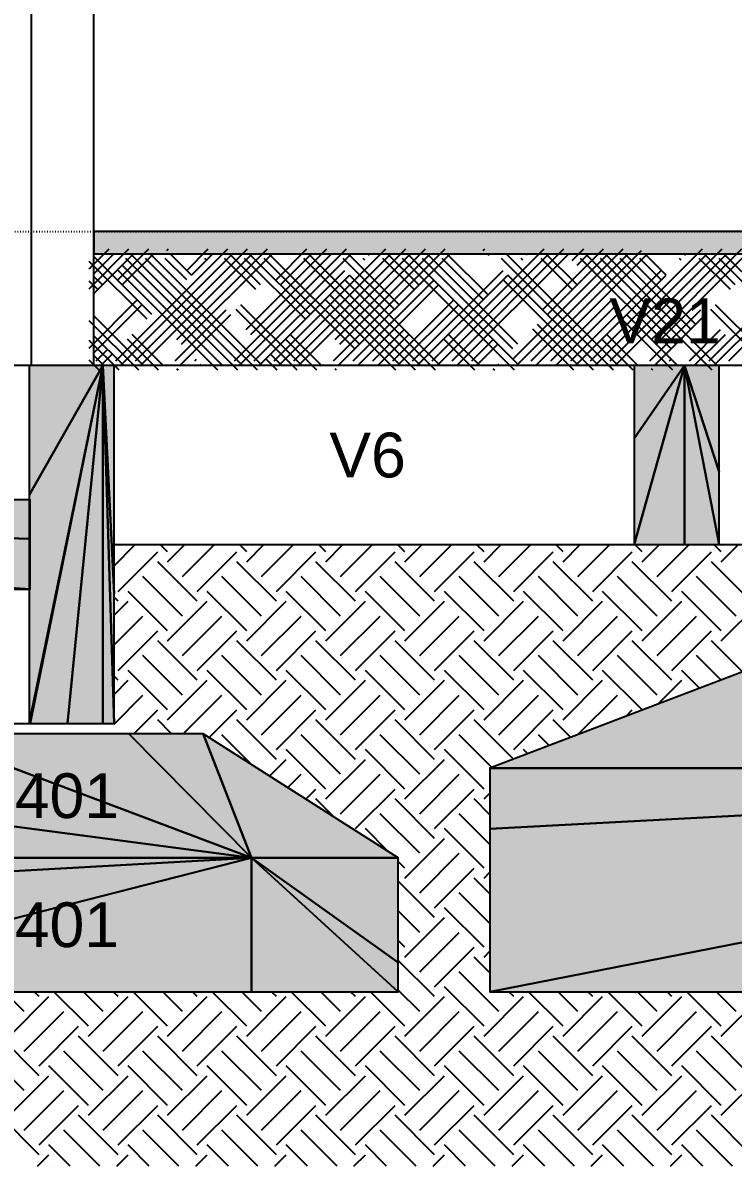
# Model space of a CAD drawing. Extents: x 37185 to 43130, y -8131 to -3926.
# Drawn here: x 38585.7 to 38691.6, y -7779.8 to -7609.4 of the extents above; entities that cross this region are included whole.
import ezdxf

# ---------------------------------------------------------------- set-up
doc = ezdxf.new("R2010")
doc.units = 0
doc.header["$MEASUREMENT"] = 0
doc.linetypes.add('ESTILO_TQS_0002', pattern=[0.4, 0.1, -0.3])
for name, color, linetype in [('36', 253, 'CONTINUOUS'), ('47', 15, 'CONTINUOUS'), ('48', 4, 'CONTINUOUS'), ('52', 3, 'CONTINUOUS'), ('67', 7, 'CONTINUOUS'), ('74', 2, 'CONTINUOUS'), ('96', 252, 'CONTINUOUS')]:
    doc.layers.add(name, color=color, linetype=linetype)
doc.styles.add('TQS_ARIAL', font='arial.ttf')

msp = doc.modelspace()

# ---------------------------------------------------------------- linework, layer by layer
at = {"layer": '36', "linetype": 'Continuous'}
for p, q in [((38595.61, -7649.05), (38601.53, -7643.13)), ((38595.61, -7646.1), (38598.59, -7643.13)), ((38596.32, -7649.76), (38602.24, -7643.84)), ((38596.32, -7646.81), (38599.29, -7643.84)), ((38596.32, -7643.87), (38596.35, -7643.84)), ((38596.35, -7643.84), (38596.32, -7643.87)), ((38604.96, -7652.91), (38596.32, -7644.27)), ((38599.6, -7659.8), (38616.26, -7643.13)), ((38599.83, -7647.78), (38604.48, -7643.13)), ((38600.3, -7660.5), (38616.97, -7643.84)), ((38600.54, -7648.49), (38605.19, -7643.84)), ((38617.74, -7661.21), (38601.07, -7644.54)), ((38618.44, -7660.5), (38601.78, -7643.84)), ((38602.54, -7659.8), (38619.21, -7643.13)), ((38603.25, -7660.5), (38619.92, -7643.84)), ((38620.68, -7661.21), (38604.02, -7644.54)), ((38621.39, -7660.5), (38604.72, -7643.84)), ((38610.14, -7647.72), (38606.96, -7644.54)), ((38607.19, -7643.36), (38607.42, -7643.13)), ((38610.85, -7647.01), (38607.67, -7643.84)), ((38607.9, -7644.07), (38608.13, -7643.84)), ((38608.67, -7656.62), (38622.16, -7643.13)), ((38609.37, -7657.33), (38622.86, -7643.84)), ((38610.14, -7646.31), (38613.32, -7643.13)), ((38610.85, -7647.01), (38614.02, -7643.84)), ((38613.09, -7644.78), (38612.86, -7644.54)), ((38613.79, -7644.07), (38613.56, -7643.84)), ((38620.45, -7649.19), (38615.8, -7644.54)), ((38621.16, -7648.49), (38616.51, -7643.84)), ((38617.27, -7659.8), (38633.94, -7643.13)), ((38617.98, -7660.5), (38634.65, -7643.84)), ((38627.82, -7653.61), (38618.75, -7644.54)), ((38618.98, -7655.15), (38631, -7643.13)), ((38628.53, -7652.91), (38619.46, -7643.84)), ((38619.69, -7655.85), (38631.7, -7643.84)), ((38635.18, -7658.03), (38621.7, -7644.54)), ((38635.89, -7657.33), (38622.4, -7643.84)), ((38623.17, -7659.8), (38639.83, -7643.13)), ((38623.4, -7647.78), (38628.05, -7643.13)), ((38623.87, -7660.5), (38640.54, -7643.84)), ((38624.11, -7648.49), (38628.76, -7643.84)), ((38626.11, -7659.8), (38642.78, -7643.13)), ((38626.82, -7660.5), (38643.49, -7643.84)), ((38644.25, -7661.21), (38627.59, -7644.54)), ((38644.96, -7660.5), (38628.29, -7643.84)), ((38632.01, -7659.8), (38648.67, -7643.13)), ((38632.24, -7656.62), (38645.73, -7643.13)), ((38632.71, -7660.5), (38649.38, -7643.84)), ((38632.94, -7657.33), (38646.43, -7643.84)), ((38641.08, -7652.14), (38633.48, -7644.54)), ((38641.78, -7651.43), (38634.19, -7643.84)), ((38636.66, -7644.78), (38636.43, -7644.54)), ((38637.36, -7644.07), (38637.13, -7643.84)), ((38644.02, -7649.19), (38639.37, -7644.54)), ((38644.73, -7648.49), (38640.08, -7643.84)), ((38658.99, -7661.21), (38642.32, -7644.54)), ((38659.69, -7660.5), (38643.03, -7643.84)), ((38658.75, -7658.03), (38645.27, -7644.54)), ((38659.46, -7657.33), (38645.97, -7643.84)), ((38646.74, -7659.8), (38663.4, -7643.13)), ((38647.44, -7660.5), (38664.11, -7643.84)), ((38654.33, -7650.67), (38648.21, -7644.54)), ((38655.04, -7649.96), (38648.92, -7643.84)), ((38649.68, -7659.8), (38666.35, -7643.13)), ((38650.39, -7660.5), (38667.06, -7643.84)), ((38654.33, -7643.36), (38654.57, -7643.13)), ((38655.04, -7644.07), (38655.27, -7643.84)), ((38673.72, -7661.21), (38657.05, -7644.54)), ((38674.42, -7660.5), (38657.76, -7643.84)), ((38658.75, -7659.57), (38675.19, -7643.13)), ((38659.46, -7660.27), (38675.9, -7643.84)), ((38660.23, -7644.78), (38660, -7644.54)), ((38660.93, -7644.07), (38660.7, -7643.84)), ((38661.47, -7659.8), (38677.91, -7643.36)), ((38662.18, -7660.5), (38678.61, -7644.07)), ((38667.59, -7649.19), (38662.94, -7644.54)), ((38663.17, -7652.2), (38672.24, -7643.13)), ((38668.3, -7648.49), (38663.65, -7643.84)), ((38663.88, -7652.91), (38672.95, -7643.84)), ((38667.59, -7644.83), (38669.3, -7643.13)), ((38668.3, -7645.54), (38670, -7643.84)), ((38682.32, -7658.03), (38668.84, -7644.54)), ((38683.03, -7657.33), (38669.54, -7643.84)), ((38670.31, -7659.8), (38686.97, -7643.13)), ((38671.02, -7660.5), (38687.68, -7643.84)), ((38688.45, -7661.21), (38671.78, -7644.54)), ((38689.16, -7660.5), (38672.49, -7643.84)), ((38673.25, -7659.8), (38689.92, -7643.13)), ((38673.96, -7660.5), (38690.63, -7643.84)), ((38685.27, -7655.09), (38674.73, -7644.54)), ((38685.98, -7654.38), (38675.44, -7643.84)), ((38680.85, -7647.72), (38677.67, -7644.54)), ((38681.56, -7647.01), (38678.38, -7643.84)), ((38679.38, -7656.62), (38692.87, -7643.13)), ((38680.09, -7657.33), (38693.57, -7643.84)), ((38683.8, -7644.78), (38683.57, -7644.54)), ((38684.5, -7644.07), (38684.27, -7643.84)), ((38691.16, -7649.19), (38686.51, -7644.54)), ((38691.87, -7648.49), (38687.22, -7643.84)), ((38698.53, -7653.61), (38689.46, -7644.54)), ((38699.24, -7652.91), (38690.17, -7643.84)), ((38604.25, -7653.61), (38595.61, -7644.98)), ((38614.79, -7661.21), (38599.83, -7646.25)), ((38615.5, -7660.5), (38600.54, -7645.54)), ((38620.22, -7659.8), (38633.71, -7646.31)), ((38643.79, -7659.8), (38657.28, -7646.31)), ((38667.36, -7659.8), (38680.85, -7646.31)), ((38690.93, -7659.8), (38704.42, -7646.31)), ((38596.88, -7649.19), (38595.61, -7647.92)), ((38597.59, -7648.49), (38596.32, -7647.22)), ((38620.93, -7660.5), (38634.42, -7647.01)), ((38647.2, -7661.21), (38633.71, -7647.72)), ((38647.91, -7660.5), (38634.42, -7647.01)), ((38634.95, -7659.8), (38646.97, -7647.78)), ((38644.5, -7660.5), (38657.99, -7647.01)), ((38670.77, -7661.21), (38657.28, -7647.72)), ((38671.48, -7660.5), (38657.99, -7647.01)), ((38668.07, -7660.5), (38681.56, -7647.01)), ((38635.66, -7660.5), (38647.68, -7648.49)), ((38595.61, -7657.89), (38602.77, -7650.73)), ((38596.32, -7658.6), (38603.48, -7651.43)), ((38627.28, -7660.5), (38618.21, -7651.43)), ((38641.31, -7661.21), (38630.76, -7650.67)), ((38642.02, -7660.5), (38631.47, -7649.96)), ((38640.85, -7659.8), (38649.92, -7650.73)), ((38641.55, -7660.5), (38650.62, -7651.43)), ((38664.42, -7659.8), (38673.49, -7650.73)), ((38665.12, -7660.5), (38674.19, -7651.43)), ((38687.99, -7659.8), (38697.06, -7650.73)), ((38688.69, -7660.5), (38697.76, -7651.43)), ((38697.99, -7660.5), (38688.92, -7651.43)), ((38596.32, -7652.7), (38596.32, -7652.7)), ((38596.32, -7652.7), (38596.32, -7652.7)), ((38603.71, -7660.5), (38596.32, -7653.11)), ((38608.44, -7659.8), (38616.03, -7652.2)), ((38609.14, -7660.5), (38616.74, -7652.91)), ((38626.58, -7661.21), (38617.51, -7652.14)), ((38683.26, -7660.5), (38675.67, -7652.91)), ((38679.15, -7659.8), (38686.74, -7652.2)), ((38679.85, -7660.5), (38687.45, -7652.91)), ((38697.29, -7661.21), (38688.22, -7652.14)), ((38603.01, -7661.21), (38595.61, -7653.82)), ((38668.53, -7660.5), (38662.41, -7654.38)), ((38682.56, -7661.21), (38674.96, -7653.61)), ((38596.32, -7655.65), (38596.32, -7655.65)), ((38596.32, -7655.65), (38596.32, -7655.65)), ((38600.77, -7660.5), (38596.32, -7656.06)), ((38605.95, -7661.21), (38601.3, -7656.56)), ((38606.66, -7660.5), (38602.01, -7655.85)), ((38629.52, -7661.21), (38624.87, -7656.56)), ((38630.23, -7660.5), (38625.58, -7655.85)), ((38637.9, -7659.8), (38642.55, -7655.15)), ((38638.61, -7660.5), (38643.26, -7655.85)), ((38653.09, -7661.21), (38648.44, -7656.56)), ((38653.8, -7660.5), (38649.15, -7655.85)), ((38652.63, -7659.8), (38655.81, -7656.62)), ((38667.82, -7661.21), (38661.7, -7655.09)), ((38676.66, -7661.21), (38672.01, -7656.56)), ((38677.37, -7660.5), (38672.72, -7655.85)), ((38685.04, -7659.8), (38689.69, -7655.15)), ((38685.75, -7660.5), (38690.4, -7655.85)), ((38600.06, -7661.21), (38595.61, -7656.76)), ((38596.65, -7659.8), (38598.36, -7658.09)), ((38653.34, -7660.5), (38656.52, -7657.33)), ((38597.11, -7661.21), (38595.61, -7659.71)), ((38597.82, -7660.5), (38596.32, -7659)), ((38597.36, -7660.5), (38599.06, -7658.8)), ((38611.38, -7659.8), (38611.61, -7659.57)), ((38623.63, -7661.21), (38621.93, -7659.51)), ((38624.34, -7660.5), (38622.63, -7658.8)), ((38682.09, -7659.8), (38682.32, -7659.57)), ((38606.2, -7660.5), (38606.2, -7660.5)), ((38606.2, -7660.5), (38606.2, -7660.5)), ((38608.9, -7661.21), (38608.67, -7660.98)), ((38609.61, -7660.5), (38609.37, -7660.27)), ((38612.09, -7660.5), (38612.32, -7660.27)), ((38612.55, -7660.5), (38612.55, -7660.5)), ((38612.55, -7660.5), (38612.55, -7660.5)), ((38615.04, -7660.5), (38615.04, -7660.5)), ((38615.04, -7660.5), (38615.04, -7660.5)), ((38629.77, -7660.5), (38629.77, -7660.5)), ((38629.77, -7660.5), (38629.77, -7660.5)), ((38632.47, -7661.21), (38632.24, -7660.98)), ((38633.18, -7660.5), (38632.94, -7660.27)), ((38636.12, -7660.5), (38636.12, -7660.5)), ((38636.12, -7660.5), (38636.12, -7660.5)), ((38639.07, -7660.5), (38639.07, -7660.5)), ((38639.07, -7660.5), (38639.07, -7660.5)), ((38650.85, -7660.5), (38650.85, -7660.5)), ((38650.85, -7660.5), (38650.85, -7660.5)), ((38656.04, -7661.21), (38655.81, -7660.98)), ((38656.28, -7660.5), (38656.28, -7660.5)), ((38656.28, -7660.5), (38656.28, -7660.5)), ((38656.75, -7660.5), (38656.52, -7660.27)), ((38659.23, -7660.5), (38659.23, -7660.5)), ((38659.23, -7660.5), (38659.23, -7660.5)), ((38662.64, -7660.5), (38662.64, -7660.5)), ((38662.64, -7660.5), (38662.64, -7660.5)), ((38665.59, -7660.5), (38665.59, -7660.5)), ((38665.59, -7660.5), (38665.59, -7660.5)), ((38676.91, -7660.5), (38676.91, -7660.5)), ((38676.91, -7660.5), (38676.91, -7660.5)), ((38679.61, -7661.21), (38679.38, -7660.98)), ((38680.32, -7660.5), (38680.09, -7660.27)), ((38682.8, -7660.5), (38683.03, -7660.27)), ((38686.21, -7660.5), (38686.21, -7660.5)), ((38686.21, -7660.5), (38686.21, -7660.5))]:
    msp.add_line(p, q, dxfattribs=at)
at = {"layer": '47', "linetype": 'Continuous'}
for p, q in [((38599.32, -7690.35), (38602.49, -7687.17)), ((38607.3, -7688.26), (38606.2, -7687.17)), ((38607.3, -7689.74), (38609.86, -7687.17)), ((38609.5, -7691.94), (38614.28, -7687.17)), ((38619.08, -7688.26), (38617.99, -7687.17)), ((38619.08, -7689.74), (38621.64, -7687.17)), ((38621.29, -7691.94), (38626.06, -7687.17)), ((38630.87, -7688.26), (38629.77, -7687.17)), ((38630.87, -7689.74), (38633.43, -7687.17)), ((38633.08, -7691.94), (38637.85, -7687.17)), ((38642.65, -7688.26), (38641.56, -7687.17)), ((38642.65, -7689.74), (38645.22, -7687.17)), ((38644.86, -7691.94), (38649.63, -7687.17)), ((38654.44, -7688.26), (38653.34, -7687.17)), ((38654.44, -7689.74), (38657, -7687.17)), ((38656.65, -7691.94), (38661.42, -7687.17)), ((38666.22, -7688.26), (38665.13, -7687.17)), ((38666.22, -7689.74), (38668.79, -7687.17)), ((38668.43, -7691.94), (38673.2, -7687.17)), ((38678.01, -7688.26), (38676.91, -7687.17)), ((38678.01, -7689.74), (38680.57, -7687.17)), ((38680.22, -7691.94), (38684.99, -7687.17)), ((38689.79, -7688.26), (38688.7, -7687.17)), ((38689.79, -7689.74), (38692.36, -7687.17)), ((38599.93, -7694.15), (38605.82, -7688.26)), ((38611.71, -7694.15), (38617.61, -7688.26)), ((38623.5, -7694.15), (38629.39, -7688.26)), ((38635.28, -7694.15), (38641.18, -7688.26)), ((38647.07, -7694.15), (38652.96, -7688.26)), ((38658.86, -7694.15), (38664.75, -7688.26)), ((38670.64, -7694.15), (38676.53, -7688.26)), ((38682.43, -7694.15), (38688.32, -7688.26)), ((38611.71, -7695.63), (38605.82, -7689.74)), ((38623.5, -7695.63), (38617.61, -7689.74)), ((38635.28, -7695.63), (38629.39, -7689.74)), ((38647.07, -7695.63), (38641.18, -7689.74)), ((38658.86, -7695.63), (38652.96, -7689.74)), ((38670.64, -7695.63), (38664.75, -7689.74)), ((38682.43, -7695.63), (38676.53, -7689.74)), ((38694.21, -7695.63), (38688.32, -7689.74)), ((38609.5, -7697.84), (38603.61, -7691.94)), ((38621.29, -7697.84), (38615.4, -7691.94)), ((38633.08, -7697.84), (38627.18, -7691.94)), ((38644.86, -7697.84), (38638.97, -7691.94)), ((38656.65, -7697.84), (38650.75, -7691.94)), ((38668.43, -7697.84), (38662.54, -7691.94)), ((38680.22, -7697.84), (38674.32, -7691.94)), ((38692, -7697.84), (38686.11, -7691.94)), ((38607.3, -7700.05), (38601.4, -7694.15)), ((38619.08, -7700.05), (38613.19, -7694.15)), ((38630.87, -7700.05), (38624.97, -7694.15)), ((38642.65, -7700.05), (38636.76, -7694.15)), ((38654.44, -7700.05), (38648.54, -7694.15)), ((38666.22, -7700.05), (38660.33, -7694.15)), ((38678.01, -7700.05), (38672.11, -7694.15)), ((38689.79, -7700.05), (38683.9, -7694.15)), ((38599.32, -7694.77), (38599.32, -7694.77)), ((38599.93, -7695.63), (38599.32, -7695.02)), ((38599.32, -7697.71), (38601.4, -7695.63)), ((38607.3, -7701.52), (38613.19, -7695.63)), ((38619.08, -7701.52), (38624.97, -7695.63)), ((38630.87, -7701.52), (38636.76, -7695.63)), ((38642.65, -7701.52), (38648.54, -7695.63)), ((38654.44, -7701.52), (38660.33, -7695.63)), ((38666.22, -7701.52), (38672.11, -7695.63)), ((38678.01, -7701.52), (38683.9, -7695.63)), ((38689.79, -7701.52), (38695.68, -7695.63)), ((38599.32, -7702.13), (38603.61, -7697.84)), ((38609.5, -7703.73), (38615.4, -7697.84)), ((38621.29, -7703.73), (38627.18, -7697.84)), ((38633.08, -7703.73), (38638.97, -7697.84)), ((38644.86, -7703.73), (38650.75, -7697.84)), ((38656.65, -7703.73), (38662.54, -7697.84)), ((38668.43, -7703.73), (38674.32, -7697.84)), ((38680.22, -7703.73), (38686.11, -7697.84)), ((38599.93, -7705.94), (38605.82, -7700.05)), ((38611.71, -7705.94), (38617.61, -7700.05)), ((38623.5, -7705.94), (38629.39, -7700.05)), ((38635.28, -7705.94), (38641.18, -7700.05)), ((38647.07, -7705.94), (38652.96, -7700.05)), ((38658.86, -7705.94), (38664.75, -7700.05)), ((38670.64, -7705.94), (38676.53, -7700.05)), ((38682.43, -7705.94), (38688.32, -7700.05)), ((38611.71, -7707.41), (38605.82, -7701.52)), ((38623.5, -7707.41), (38617.61, -7701.52)), ((38635.28, -7707.41), (38629.39, -7701.52)), ((38647.07, -7707.41), (38641.18, -7701.52)), ((38658.86, -7707.41), (38652.96, -7701.52)), ((38670.64, -7707.41), (38664.75, -7701.52)), ((38682.43, -7707.41), (38676.53, -7701.52)), ((38692.96, -7706.16), (38688.32, -7701.52)), ((38609.5, -7709.62), (38603.61, -7703.73)), ((38621.29, -7709.62), (38615.4, -7703.73)), ((38633.08, -7709.62), (38627.18, -7703.73)), ((38644.86, -7709.62), (38638.97, -7703.73)), ((38656.65, -7709.62), (38650.75, -7703.73)), ((38668.43, -7709.62), (38662.54, -7703.73)), ((38680.22, -7709.62), (38674.32, -7703.73)), ((38689.76, -7707.38), (38686.11, -7703.73)), ((38607.3, -7711.83), (38601.4, -7705.94)), ((38619.08, -7711.83), (38613.19, -7705.94)), ((38630.87, -7711.83), (38624.97, -7705.94)), ((38642.65, -7711.83), (38636.76, -7705.94)), ((38654.44, -7711.83), (38648.54, -7705.94)), ((38666.22, -7711.83), (38660.33, -7705.94)), ((38678.01, -7711.83), (38672.11, -7705.94)), ((38686.56, -7708.6), (38683.9, -7705.94)), ((38599.32, -7706.55), (38599.32, -7706.55)), ((38599.93, -7707.41), (38599.32, -7706.8)), ((38599.32, -7709.5), (38601.4, -7707.41)), ((38607.3, -7713.31), (38613.19, -7707.41)), ((38619.08, -7713.31), (38624.97, -7707.41)), ((38630.87, -7713.31), (38636.76, -7707.41)), ((38642.65, -7713.31), (38648.54, -7707.41)), ((38654.44, -7713.31), (38660.33, -7707.41)), ((38666.22, -7713.31), (38672.11, -7707.41)), ((38680.34, -7710.97), (38683.9, -7707.41)), ((38684.43, -7709.41), (38684.43, -7709.41)), ((38687.48, -7708.25), (38687.48, -7708.25)), ((38599.32, -7713.92), (38603.61, -7709.62)), ((38609.64, -7715.38), (38615.4, -7709.62)), ((38621.29, -7715.52), (38627.18, -7709.62)), ((38633.08, -7715.52), (38638.97, -7709.62)), ((38644.86, -7715.52), (38650.75, -7709.62)), ((38656.65, -7715.52), (38662.54, -7709.62)), ((38668.44, -7715.5), (38674.32, -7709.62)), ((38681.23, -7710.63), (38681.23, -7710.63)), ((38602.27, -7715.38), (38605.82, -7711.83)), ((38613.49, -7715.95), (38617.61, -7711.83)), ((38623.5, -7717.72), (38629.39, -7711.83)), ((38635.28, -7717.72), (38641.18, -7711.83)), ((38647.07, -7717.72), (38652.96, -7711.83)), ((38658.86, -7717.72), (38664.75, -7711.83)), ((38675.58, -7712.78), (38676.53, -7711.83)), ((38675.89, -7712.67), (38675.89, -7712.67)), ((38678.03, -7711.85), (38678.03, -7711.85)), ((38607.9, -7715.38), (38605.82, -7713.31)), ((38623.5, -7719.2), (38617.61, -7713.31)), ((38635.28, -7719.2), (38629.39, -7713.31)), ((38647.07, -7719.2), (38641.18, -7713.31)), ((38658.82, -7719.17), (38652.96, -7713.31)), ((38667.36, -7715.92), (38664.75, -7713.31)), ((38672.69, -7713.88), (38672.69, -7713.88)), ((38603.48, -7715.38), (38603.48, -7715.38)), ((38605.22, -7715.38), (38605.22, -7715.38)), ((38610.85, -7715.38), (38610.85, -7715.38)), ((38619.92, -7720.04), (38615.4, -7715.52)), ((38633.08, -7721.41), (38627.18, -7715.52)), ((38644.86, -7721.41), (38638.97, -7715.52)), ((38655.62, -7720.39), (38650.75, -7715.52)), ((38664.16, -7717.14), (38662.54, -7715.52)), ((38669.49, -7715.1), (38669.49, -7715.1)), ((38615.29, -7717.1), (38615.29, -7717.1)), ((38630.87, -7723.62), (38624.97, -7717.72)), ((38642.65, -7723.62), (38636.76, -7717.72)), ((38654.44, -7723.62), (38648.54, -7717.72)), ((38660.96, -7718.35), (38660.33, -7717.72)), ((38617.99, -7718.81), (38617.99, -7718.81)), ((38622.5, -7721.67), (38624.97, -7719.2)), ((38630.87, -7725.09), (38636.76, -7719.2)), ((38642.65, -7725.09), (38648.54, -7719.2)), ((38661.3, -7718.22), (38661.3, -7718.22)), ((38620.69, -7720.53), (38620.69, -7720.53)), ((38625.2, -7723.39), (38627.18, -7721.41)), ((38633.08, -7727.3), (38638.97, -7721.41)), ((38644.86, -7727.3), (38650.75, -7721.41)), ((38656.54, -7720.04), (38656.54, -7720.04)), ((38627.9, -7725.11), (38629.39, -7723.62)), ((38635.28, -7729.51), (38641.18, -7723.62)), ((38647.07, -7729.51), (38652.96, -7723.62)), ((38654.44, -7725.09), (38655.32, -7724.21)), ((38655.32, -7724.5), (38655.32, -7724.5)), ((38632.03, -7727.72), (38629.39, -7725.09)), ((38629.71, -7726.25), (38629.71, -7726.25)), ((38647.07, -7730.98), (38641.18, -7725.09)), ((38655.32, -7727.45), (38652.96, -7725.09)), ((38632.41, -7727.97), (38632.41, -7727.97)), ((38644.86, -7733.19), (38638.97, -7727.3)), ((38655.32, -7731.87), (38650.75, -7727.3)), ((38635.11, -7729.68), (38635.11, -7729.68)), ((38640.1, -7732.85), (38636.76, -7729.51)), ((38654.44, -7735.4), (38648.54, -7729.51)), ((38636.91, -7730.83), (38636.91, -7730.83)), ((38642.65, -7736.88), (38648.54, -7730.98)), ((38639.62, -7732.54), (38639.62, -7732.54)), ((38644.86, -7739.09), (38650.75, -7733.19)), ((38642.65, -7735.4), (38641.65, -7734.4)), ((38641.65, -7734.93), (38641.65, -7734.93)), ((38647.07, -7741.3), (38652.96, -7735.4)), ((38654.44, -7736.88), (38655.32, -7735.99)), ((38655.32, -7736.28), (38655.32, -7736.28)), ((38647.07, -7742.77), (38641.65, -7737.35)), ((38641.65, -7737.87), (38641.65, -7737.87)), ((38655.32, -7739.23), (38652.96, -7736.88)), ((38655.32, -7743.65), (38650.75, -7739.09)), ((38644.86, -7744.98), (38641.65, -7741.77)), ((38654.44, -7747.19), (38648.54, -7741.3)), ((38641.65, -7742.29), (38641.65, -7742.29)), ((38642.65, -7748.66), (38648.54, -7742.77)), ((38644.86, -7750.87), (38650.75, -7744.98)), ((38642.65, -7747.19), (38641.65, -7746.19)), ((38641.65, -7746.71), (38641.65, -7746.71)), ((38647.07, -7753.08), (38652.96, -7747.19)), ((38655.32, -7751.02), (38652.96, -7748.66)), ((38654.44, -7748.66), (38655.32, -7747.78)), ((38655.32, -7748.07), (38655.32, -7748.07)), ((38647.07, -7754.55), (38641.65, -7749.14)), ((38641.65, -7749.66), (38641.65, -7749.66)), ((38656.65, -7756.76), (38650.75, -7750.87)), ((38585.93, -7756.76), (38583.01, -7753.84)), ((38588.14, -7754.55), (38587.43, -7753.84)), ((38595.51, -7758.97), (38590.37, -7753.84)), ((38597.72, -7756.76), (38594.79, -7753.84)), ((38599.93, -7754.55), (38599.21, -7753.84)), ((38607.3, -7758.97), (38602.16, -7753.84)), ((38609.5, -7756.76), (38606.58, -7753.84)), ((38611.71, -7754.55), (38611, -7753.84)), ((38619.08, -7758.97), (38613.94, -7753.84)), ((38621.29, -7756.76), (38618.36, -7753.84)), ((38623.5, -7754.55), (38622.78, -7753.84)), ((38630.87, -7758.97), (38625.73, -7753.84)), ((38633.08, -7756.76), (38630.15, -7753.84)), ((38635.28, -7754.55), (38634.57, -7753.84)), ((38642.65, -7758.97), (38637.51, -7753.84)), ((38644.86, -7756.76), (38641.65, -7753.56)), ((38654.44, -7758.97), (38648.54, -7753.08)), ((38658.86, -7754.55), (38658.14, -7753.84)), ((38666.22, -7758.97), (38661.08, -7753.84)), ((38668.43, -7756.76), (38665.5, -7753.84)), ((38670.64, -7754.55), (38669.92, -7753.84)), ((38678.01, -7758.97), (38672.87, -7753.84)), ((38680.22, -7756.76), (38677.29, -7753.84)), ((38682.43, -7754.55), (38681.71, -7753.84)), ((38689.79, -7758.97), (38684.65, -7753.84)), ((38692, -7756.76), (38689.07, -7753.84)), ((38583.72, -7760.45), (38589.62, -7754.55)), ((38595.51, -7760.45), (38601.4, -7754.55)), ((38607.3, -7760.45), (38613.19, -7754.55)), ((38619.08, -7760.45), (38624.97, -7754.55)), ((38630.87, -7760.45), (38636.76, -7754.55)), ((38642.65, -7760.45), (38648.54, -7754.55)), ((38654.44, -7760.45), (38660.33, -7754.55)), ((38666.22, -7760.45), (38672.11, -7754.55)), ((38678.01, -7760.45), (38683.9, -7754.55)), ((38689.79, -7760.45), (38695.68, -7754.55)), ((38585.93, -7762.66), (38591.83, -7756.76)), ((38597.72, -7762.66), (38603.61, -7756.76)), ((38609.5, -7762.66), (38615.4, -7756.76)), ((38621.29, -7762.66), (38627.18, -7756.76)), ((38633.08, -7762.66), (38638.97, -7756.76)), ((38644.86, -7762.66), (38650.75, -7756.76)), ((38656.65, -7762.66), (38662.54, -7756.76)), ((38668.43, -7762.66), (38674.32, -7756.76)), ((38680.22, -7762.66), (38686.11, -7756.76)), ((38588.14, -7764.87), (38594.04, -7758.97)), ((38599.93, -7764.87), (38605.82, -7758.97)), ((38611.71, -7764.87), (38617.61, -7758.97)), ((38623.5, -7764.87), (38629.39, -7758.97)), ((38635.28, -7764.87), (38641.18, -7758.97)), ((38647.07, -7764.87), (38652.96, -7758.97)), ((38658.86, -7764.87), (38664.75, -7758.97)), ((38670.64, -7764.87), (38676.53, -7758.97)), ((38682.43, -7764.87), (38688.32, -7758.97)), ((38588.14, -7766.34), (38582.25, -7760.45)), ((38599.93, -7766.34), (38594.04, -7760.45)), ((38611.71, -7766.34), (38605.82, -7760.45)), ((38623.5, -7766.34), (38617.61, -7760.45)), ((38635.28, -7766.34), (38629.39, -7760.45)), ((38647.07, -7766.34), (38641.18, -7760.45)), ((38658.86, -7766.34), (38652.96, -7760.45)), ((38670.64, -7766.34), (38664.75, -7760.45)), ((38682.43, -7766.34), (38676.53, -7760.45)), ((38694.21, -7766.34), (38688.32, -7760.45)), ((38585.93, -7768.55), (38580.04, -7762.66)), ((38597.72, -7768.55), (38591.83, -7762.66)), ((38609.5, -7768.55), (38603.61, -7762.66)), ((38621.29, -7768.55), (38615.4, -7762.66)), ((38633.08, -7768.55), (38627.18, -7762.66)), ((38644.86, -7768.55), (38638.97, -7762.66)), ((38656.65, -7768.55), (38650.75, -7762.66)), ((38668.43, -7768.55), (38662.54, -7762.66)), ((38680.22, -7768.55), (38674.32, -7762.66)), ((38692, -7768.55), (38686.11, -7762.66)), ((38595.51, -7770.76), (38589.62, -7764.87)), ((38607.3, -7770.76), (38601.4, -7764.87)), ((38619.08, -7770.76), (38613.19, -7764.87)), ((38630.87, -7770.76), (38624.97, -7764.87)), ((38642.65, -7770.76), (38636.76, -7764.87)), ((38654.44, -7770.76), (38648.54, -7764.87)), ((38666.22, -7770.76), (38660.33, -7764.87)), ((38678.01, -7770.76), (38672.11, -7764.87)), ((38689.79, -7770.76), (38683.9, -7764.87)), ((38583.72, -7772.23), (38589.62, -7766.34)), ((38595.51, -7772.23), (38601.4, -7766.34)), ((38607.3, -7772.23), (38613.19, -7766.34)), ((38619.08, -7772.23), (38624.97, -7766.34)), ((38630.87, -7772.23), (38636.76, -7766.34)), ((38642.65, -7772.23), (38648.54, -7766.34)), ((38654.44, -7772.23), (38660.33, -7766.34)), ((38666.22, -7772.23), (38672.11, -7766.34)), ((38678.01, -7772.23), (38683.9, -7766.34)), ((38689.79, -7772.23), (38695.68, -7766.34)), ((38585.93, -7774.44), (38591.83, -7768.55)), ((38597.72, -7774.44), (38603.61, -7768.55)), ((38609.5, -7774.44), (38615.4, -7768.55)), ((38621.29, -7774.44), (38627.18, -7768.55)), ((38633.08, -7774.44), (38638.97, -7768.55)), ((38644.86, -7774.44), (38650.75, -7768.55)), ((38656.65, -7774.44), (38662.54, -7768.55)), ((38668.43, -7774.44), (38674.32, -7768.55)), ((38680.22, -7774.44), (38686.11, -7768.55)), ((38588.14, -7776.65), (38594.04, -7770.76)), ((38599.93, -7776.65), (38605.82, -7770.76)), ((38611.71, -7776.65), (38617.61, -7770.76)), ((38623.5, -7776.65), (38629.39, -7770.76)), ((38635.28, -7776.65), (38641.18, -7770.76)), ((38647.07, -7776.65), (38652.96, -7770.76)), ((38658.86, -7776.65), (38664.75, -7770.76)), ((38670.64, -7776.65), (38676.53, -7770.76)), ((38682.43, -7776.65), (38688.32, -7770.76)), ((38588.14, -7778.12), (38582.25, -7772.23)), ((38599.93, -7778.12), (38594.04, -7772.23)), ((38611.71, -7778.12), (38605.82, -7772.23)), ((38623.5, -7778.12), (38617.61, -7772.23)), ((38635.28, -7778.12), (38629.39, -7772.23)), ((38647.07, -7778.12), (38641.18, -7772.23)), ((38658.86, -7778.12), (38652.96, -7772.23)), ((38670.64, -7778.12), (38664.75, -7772.23)), ((38682.43, -7778.12), (38676.53, -7772.23)), ((38694.21, -7778.12), (38688.32, -7772.23)), ((38597.19, -7779.81), (38591.83, -7774.44)), ((38608.98, -7779.81), (38603.61, -7774.44)), ((38620.76, -7779.81), (38615.4, -7774.44)), ((38632.55, -7779.81), (38627.18, -7774.44)), ((38644.33, -7779.81), (38638.97, -7774.44)), ((38656.12, -7779.81), (38650.75, -7774.44)), ((38667.91, -7779.81), (38662.54, -7774.44)), ((38679.69, -7779.81), (38674.32, -7774.44)), ((38691.48, -7779.81), (38686.11, -7774.44)), ((38592.77, -7779.81), (38589.62, -7776.65)), ((38604.56, -7779.81), (38601.4, -7776.65)), ((38616.35, -7779.81), (38613.19, -7776.65)), ((38628.13, -7779.81), (38624.97, -7776.65)), ((38639.92, -7779.81), (38636.76, -7776.65)), ((38651.7, -7779.81), (38648.54, -7776.65)), ((38663.49, -7779.81), (38660.33, -7776.65)), ((38675.27, -7779.81), (38672.11, -7776.65)), ((38687.06, -7779.81), (38683.9, -7776.65)), ((38587.93, -7779.81), (38589.62, -7778.12)), ((38599.72, -7779.81), (38601.4, -7778.12)), ((38611.5, -7779.81), (38613.19, -7778.12)), ((38623.29, -7779.81), (38624.97, -7778.12)), ((38635.07, -7779.81), (38636.76, -7778.12)), ((38646.86, -7779.81), (38648.54, -7778.12)), ((38658.64, -7779.81), (38660.33, -7778.12)), ((38670.43, -7779.81), (38672.11, -7778.12)), ((38682.21, -7779.81), (38683.9, -7778.12)), ((38589.83, -7779.81), (38589.83, -7779.81)), ((38592.35, -7779.81), (38592.35, -7779.81)), ((38596.77, -7779.81), (38596.77, -7779.81)), ((38601.61, -7779.81), (38601.61, -7779.81)), ((38604.14, -7779.81), (38604.14, -7779.81)), ((38608.56, -7779.81), (38608.56, -7779.81)), ((38613.4, -7779.81), (38613.4, -7779.81)), ((38615.92, -7779.81), (38615.92, -7779.81)), ((38620.34, -7779.81), (38620.34, -7779.81)), ((38625.18, -7779.81), (38625.18, -7779.81)), ((38627.71, -7779.81), (38627.71, -7779.81)), ((38632.13, -7779.81), (38632.13, -7779.81)), ((38636.97, -7779.81), (38636.97, -7779.81)), ((38639.49, -7779.81), (38639.49, -7779.81)), ((38643.91, -7779.81), (38643.91, -7779.81)), ((38648.75, -7779.81), (38648.75, -7779.81)), ((38651.28, -7779.81), (38651.28, -7779.81)), ((38655.7, -7779.81), (38655.7, -7779.81)), ((38660.54, -7779.81), (38660.54, -7779.81)), ((38663.06, -7779.81), (38663.06, -7779.81)), ((38667.48, -7779.81), (38667.48, -7779.81)), ((38672.32, -7779.81), (38672.32, -7779.81)), ((38674.85, -7779.81), (38674.85, -7779.81)), ((38679.27, -7779.81), (38679.27, -7779.81)), ((38684.11, -7779.81), (38684.11, -7779.81)), ((38686.63, -7779.81), (38686.63, -7779.81)), ((38691.05, -7779.81), (38691.05, -7779.81))]:
    msp.add_line(p, q, dxfattribs=at)
at = {"layer": '48', "linetype": 'Continuous'}
for p, q in [((38586.99, -7482.89), (38586.99, -7660.5)), ((38596.32, -7660.5), (38596.32, -7482.89)), ((38586.65, -7660.5), (38387.95, -7660.5)), ((38676.81, -7660.5), (38599.32, -7660.5)), ((38763.65, -7660.5), (38689.47, -7660.5)), ((38599.32, -7687.17), (38676.81, -7687.17)), ((38689.47, -7687.17), (38742.82, -7687.17)), ((38387.95, -7713.84), (38586.65, -7713.84))]:
    msp.add_line(p, q, dxfattribs=at)
at = {"layer": '52', "linetype": 'Continuous'}
for points in [[(38599.32, -7660.5), (38597.63, -7660.5), (38586.65, -7660.5)], [(38586.65, -7660.5), (38586.65, -7679.84), (38586.65, -7680.5), (38586.65, -7686.31), (38586.65, -7693.82), (38586.65, -7693.84), (38586.65, -7713.84)], [(38599.32, -7713.84), (38599.32, -7694.5), (38599.32, -7687.17), (38599.32, -7660.5)], [(38689.47, -7660.5), (38684.32, -7660.5), (38676.81, -7660.5)], [(38676.81, -7660.5), (38676.81, -7671.35), (38676.81, -7687.17)], [(38689.47, -7687.17), (38689.47, -7676.33), (38689.47, -7660.5)], [(38586.65, -7680.5), (38462.09, -7680.5), (38387.95, -7680.5)], [(38586.84, -7680.5), (38586.65, -7680.5)], [(38586.84, -7693.84), (38586.84, -7686.31), (38586.84, -7680.5)], [(38760.32, -7680.5), (38752.93, -7683.32), (38742.82, -7687.17), (38693.88, -7705.81), (38655.32, -7720.5)], [(38676.81, -7687.17), (38684.32, -7687.17), (38689.47, -7687.17)], [(38387.95, -7693.84), (38511.92, -7693.84), (38549.91, -7693.84), (38561.93, -7693.84), (38565.41, -7693.84), (38585.53, -7693.84), (38586.65, -7693.84)], [(38586.65, -7693.84), (38586.84, -7693.84)], [(38586.65, -7713.84), (38586.77, -7713.84), (38586.84, -7713.84), (38592.36, -7713.84), (38597.63, -7713.84), (38599.32, -7713.84)], [(38612.59, -7715.38), (38601.52, -7715.38), (38570.72, -7715.38)], [(38641.65, -7733.84), (38612.59, -7715.38)], [(38655.32, -7720.5), (38655.32, -7729.52), (38655.32, -7753.84)], [(38641.65, -7753.84), (38641.65, -7749.47), (38641.65, -7733.84)], [(38541.65, -7753.84), (38619.8, -7753.84), (38641.65, -7753.84)], [(38655.32, -7753.84), (38825.51, -7753.84), (38888.65, -7753.84)]]:
    msp.add_lwpolyline(points, dxfattribs=at)
at = {"layer": '67', "linetype": 'ESTILO_TQS_0002'}
msp.add_line((38396.54, -7640.5), (40376.85, -7640.5), dxfattribs=at)
at = {"layer": '96', "linetype": 'Continuous'}
for points in [[(38596.32, -7640.5), (38596.32, -7643.84), (40156.32, -7643.84), (40156.32, -7640.5), (38596.32, -7640.5)], [(38597.63, -7660.5), (38586.65, -7660.5), (38586.65, -7679.84), (38597.63, -7660.5)], [(38597.63, -7660.5), (38586.65, -7679.84), (38586.65, -7713.84), (38597.63, -7660.5)], [(38597.63, -7660.5), (38586.65, -7713.84), (38586.77, -7713.84), (38597.63, -7660.5)], [(38597.63, -7660.5), (38586.77, -7713.84), (38586.84, -7713.84), (38597.63, -7660.5)], [(38597.63, -7660.5), (38586.84, -7713.84), (38592.36, -7713.84), (38597.63, -7660.5)], [(38597.63, -7660.5), (38592.36, -7713.84), (38597.63, -7713.84), (38597.63, -7660.5)], [(38597.63, -7660.5), (38597.63, -7713.84), (38599.32, -7713.84), (38597.63, -7660.5)], [(38597.63, -7660.5), (38599.32, -7713.84), (38599.32, -7694.5), (38597.63, -7660.5)], [(38597.63, -7660.5), (38599.32, -7694.5), (38599.32, -7660.5), (38597.63, -7660.5)], [(38684.32, -7660.5), (38676.81, -7660.5), (38676.81, -7671.35), (38684.32, -7660.5)], [(38684.32, -7660.5), (38676.81, -7671.35), (38676.81, -7687.17), (38684.32, -7660.5)], [(38684.32, -7660.5), (38676.81, -7687.17), (38684.32, -7687.17), (38684.32, -7660.5)], [(38684.32, -7660.5), (38684.32, -7687.17), (38689.47, -7687.17), (38684.32, -7660.5)], [(38684.32, -7660.5), (38689.47, -7687.17), (38689.47, -7676.33), (38684.32, -7660.5)], [(38684.32, -7660.5), (38689.47, -7676.33), (38689.47, -7660.5), (38684.32, -7660.5)], [(38387.95, -7680.5), (38585.53, -7693.84), (38586.65, -7693.84), (38387.95, -7680.5)], [(38387.95, -7680.5), (38586.65, -7693.84), (38586.84, -7693.84), (38387.95, -7680.5)], [(38387.95, -7680.5), (38586.84, -7693.84), (38586.84, -7686.31), (38387.95, -7680.5)], [(38387.95, -7680.5), (38586.84, -7686.31), (38586.84, -7680.5), (38387.95, -7680.5)], [(38825.51, -7720.5), (38693.88, -7705.81), (38655.32, -7720.5), (38825.51, -7720.5)], [(38619.8, -7733.84), (38570.72, -7715.38), (38555.07, -7725.32), (38619.8, -7733.84)], [(38619.8, -7733.84), (38601.52, -7715.38), (38570.72, -7715.38), (38619.8, -7733.84)], [(38619.8, -7733.84), (38612.59, -7715.38), (38601.52, -7715.38), (38619.8, -7733.84)], [(38619.8, -7733.84), (38641.65, -7733.84), (38612.59, -7715.38), (38619.8, -7733.84)], [(38825.51, -7720.5), (38655.32, -7720.5), (38655.32, -7729.52), (38825.51, -7720.5)], [(38825.51, -7720.5), (38655.32, -7729.52), (38655.32, -7753.84), (38825.51, -7720.5)], [(38825.51, -7720.5), (38655.32, -7753.84), (38825.51, -7753.84), (38825.51, -7720.5)], [(38619.8, -7733.84), (38555.07, -7725.32), (38541.65, -7733.84), (38619.8, -7733.84)], [(38619.8, -7733.84), (38541.65, -7733.84), (38541.65, -7738.21), (38619.8, -7733.84)], [(38619.8, -7733.84), (38541.65, -7738.21), (38541.65, -7753.84), (38619.8, -7733.84)], [(38619.8, -7733.84), (38541.65, -7753.84), (38619.8, -7753.84), (38619.8, -7733.84)], [(38619.8, -7733.84), (38619.8, -7753.84), (38641.65, -7753.84), (38619.8, -7733.84)], [(38619.8, -7733.84), (38641.65, -7753.84), (38641.65, -7749.47), (38619.8, -7733.84)], [(38619.8, -7733.84), (38641.65, -7749.47), (38641.65, -7733.84), (38619.8, -7733.84)]]:
    msp.add_lwpolyline(points, dxfattribs=at)
for points in [[(38596.32, -7640.5), (38596.32, -7643.84), (40156.32, -7643.84)], [(38596.32, -7640.5), (40156.32, -7643.84), (40156.32, -7640.5)], [(38596.32, -7640.5), (40156.32, -7640.5), (38596.32, -7640.5)], [(38597.63, -7660.5), (38586.65, -7660.5), (38586.65, -7679.84)], [(38597.63, -7660.5), (38586.65, -7679.84), (38597.63, -7660.5)], [(38597.63, -7660.5), (38586.65, -7679.84), (38586.65, -7713.84)], [(38597.63, -7660.5), (38586.65, -7713.84), (38597.63, -7660.5)], [(38597.63, -7660.5), (38586.65, -7713.84), (38586.77, -7713.84)], [(38597.63, -7660.5), (38586.77, -7713.84), (38597.63, -7660.5)], [(38597.63, -7660.5), (38586.77, -7713.84), (38586.84, -7713.84)], [(38597.63, -7660.5), (38586.84, -7713.84), (38597.63, -7660.5)], [(38597.63, -7660.5), (38586.84, -7713.84), (38592.36, -7713.84)], [(38597.63, -7660.5), (38592.36, -7713.84), (38597.63, -7660.5)], [(38597.63, -7660.5), (38592.36, -7713.84), (38597.63, -7713.84)], [(38597.63, -7660.5), (38597.63, -7713.84), (38597.63, -7660.5)], [(38597.63, -7660.5), (38597.63, -7713.84), (38599.32, -7713.84)], [(38597.63, -7660.5), (38599.32, -7713.84), (38597.63, -7660.5)], [(38597.63, -7660.5), (38599.32, -7713.84), (38599.32, -7694.5)], [(38597.63, -7660.5), (38599.32, -7694.5), (38597.63, -7660.5)], [(38597.63, -7660.5), (38599.32, -7694.5), (38599.32, -7660.5)], [(38597.63, -7660.5), (38599.32, -7660.5), (38597.63, -7660.5)], [(38684.32, -7660.5), (38676.81, -7660.5), (38676.81, -7671.35)], [(38684.32, -7660.5), (38676.81, -7671.35), (38684.32, -7660.5)], [(38684.32, -7660.5), (38676.81, -7671.35), (38676.81, -7687.17)], [(38684.32, -7660.5), (38676.81, -7687.17), (38684.32, -7660.5)], [(38684.32, -7660.5), (38676.81, -7687.17), (38684.32, -7687.17)], [(38684.32, -7660.5), (38684.32, -7687.17), (38684.32, -7660.5)], [(38684.32, -7660.5), (38684.32, -7687.17), (38689.47, -7687.17)], [(38684.32, -7660.5), (38689.47, -7687.17), (38684.32, -7660.5)], [(38684.32, -7660.5), (38689.47, -7687.17), (38689.47, -7676.33)], [(38684.32, -7660.5), (38689.47, -7676.33), (38684.32, -7660.5)], [(38684.32, -7660.5), (38689.47, -7676.33), (38689.47, -7660.5)], [(38684.32, -7660.5), (38689.47, -7660.5), (38684.32, -7660.5)], [(38387.95, -7680.5), (38585.53, -7693.84), (38586.65, -7693.84)], [(38387.95, -7680.5), (38586.65, -7693.84), (38387.95, -7680.5)], [(38387.95, -7680.5), (38586.65, -7693.84), (38586.84, -7693.84)], [(38387.95, -7680.5), (38586.84, -7693.84), (38387.95, -7680.5)], [(38387.95, -7680.5), (38586.84, -7693.84), (38586.84, -7686.31)], [(38387.95, -7680.5), (38586.84, -7686.31), (38387.95, -7680.5)], [(38387.95, -7680.5), (38586.84, -7686.31), (38586.84, -7680.5)], [(38387.95, -7680.5), (38586.84, -7680.5), (38387.95, -7680.5)], [(38825.51, -7720.5), (38693.88, -7705.81), (38655.32, -7720.5)], [(38619.8, -7733.84), (38570.72, -7715.38), (38555.07, -7725.32)], [(38619.8, -7733.84), (38601.52, -7715.38), (38570.72, -7715.38)], [(38619.8, -7733.84), (38570.72, -7715.38), (38619.8, -7733.84)], [(38619.8, -7733.84), (38612.59, -7715.38), (38601.52, -7715.38)], [(38619.8, -7733.84), (38601.52, -7715.38), (38619.8, -7733.84)], [(38619.8, -7733.84), (38641.65, -7733.84), (38612.59, -7715.38)], [(38619.8, -7733.84), (38612.59, -7715.38), (38619.8, -7733.84)], [(38825.51, -7720.5), (38655.32, -7720.5), (38655.32, -7729.52)], [(38825.51, -7720.5), (38655.32, -7729.52), (38825.51, -7720.5)], [(38825.51, -7720.5), (38655.32, -7729.52), (38655.32, -7753.84)], [(38825.51, -7720.5), (38655.32, -7753.84), (38825.51, -7720.5)], [(38825.51, -7720.5), (38655.32, -7753.84), (38825.51, -7753.84)], [(38825.51, -7720.5), (38655.32, -7720.5), (38825.51, -7720.5)], [(38619.8, -7733.84), (38555.07, -7725.32), (38541.65, -7733.84)], [(38619.8, -7733.84), (38555.07, -7725.32), (38619.8, -7733.84)], [(38619.8, -7733.84), (38541.65, -7733.84), (38541.65, -7738.21)], [(38619.8, -7733.84), (38541.65, -7738.21), (38619.8, -7733.84)], [(38619.8, -7733.84), (38541.65, -7738.21), (38541.65, -7753.84)], [(38619.8, -7733.84), (38541.65, -7753.84), (38619.8, -7733.84)], [(38619.8, -7733.84), (38541.65, -7753.84), (38619.8, -7753.84)], [(38619.8, -7733.84), (38541.65, -7733.84), (38619.8, -7733.84)], [(38619.8, -7733.84), (38619.8, -7753.84), (38619.8, -7733.84)], [(38619.8, -7733.84), (38619.8, -7753.84), (38641.65, -7753.84)], [(38619.8, -7733.84), (38641.65, -7753.84), (38619.8, -7733.84)], [(38619.8, -7733.84), (38641.65, -7753.84), (38641.65, -7749.47)], [(38619.8, -7733.84), (38641.65, -7749.47), (38619.8, -7733.84)], [(38619.8, -7733.84), (38641.65, -7749.47), (38641.65, -7733.84)], [(38619.8, -7733.84), (38641.65, -7733.84), (38619.8, -7733.84)]]:
    msp.add_solid(points, dxfattribs=at)

# ---------------------------------------------------------------- texts
at = {"layer": '74', "linetype": 'Continuous', "style": 'TQS_ARIAL'}
for s, p in [('V21', (38673.14, -7657.17)), ('V6', (38631.4, -7677.17)), ('S401', (38578.32, -7727.94)), ('S401', (38578.32, -7747.17))]:
    msp.add_text(s, height=6.667, dxfattribs=at).set_placement(p)

doc.saveas('drawing.dxf')
